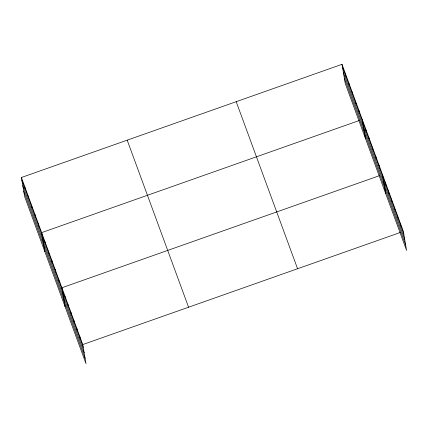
<?xml version="1.0" encoding="UTF-8"?>
<svg xmlns="http://www.w3.org/2000/svg" width="428" height="428" viewBox="0 0 428 428"><rect width="100%" height="100%" fill="white"/><g stroke="black" fill="none" stroke-linecap="round" stroke-linejoin="round"><path stroke-width="0.64" d="M21.4 177.497L82.77 344.561L86.001 363.661L24.631 196.596L21.4 177.497L341.999 64.339L403.369 231.404L406.6 250.503L345.23 83.439L341.999 64.339M359.247 120.53L41.655 232.629L44.881 251.728M379.497 175.662L61.905 287.76L65.136 306.86M82.77 344.561L400.362 232.463M342.464 67.089L403.834 234.148M343.374 72.487L404.749 239.546M344.315 78.046L405.685 245.105M236.203 101.682L297.572 268.741M127.196 140.154L188.571 307.218M21.865 180.247L83.235 347.306M22.775 185.645L84.15 352.704M23.717 191.204L85.092 358.263M400.389 223.288L400.854 226.038M397.409 215.172L397.874 217.922M394.429 207.056L394.894 209.806M391.443 198.945L391.909 201.69M388.464 190.829L388.929 193.579M385.484 182.713L385.949 185.463M382.504 174.603L385.735 193.702M379.128 165.411L379.593 168.161M375.752 156.225L376.217 158.97M372.376 147.034L372.841 149.784M369 137.848L369.466 140.598M365.624 128.657L366.09 131.407M362.249 119.471L365.48 138.57M358.873 110.28L359.338 113.029M355.497 101.094L355.962 103.844M352.126 91.908L352.586 94.652M348.75 82.716L349.216 85.466M345.375 73.53L345.84 76.275M79.79 336.445L80.255 339.195M76.81 328.33L77.275 331.079M73.83 320.219L74.295 322.963M70.85 312.103L71.316 314.853M67.865 303.987L68.33 306.737M64.885 295.871L65.35 298.621M58.529 278.569L58.994 281.319M55.153 269.383L55.619 272.133M51.777 260.192L52.243 262.942M48.401 251.006L48.867 253.756M45.026 241.815L45.491 244.565M38.279 223.443L38.745 226.187M34.903 214.251L35.369 217.001M31.528 205.066L31.993 207.81M28.152 195.874L28.617 198.624M24.776 186.688L25.241 189.438"/></g></svg>
